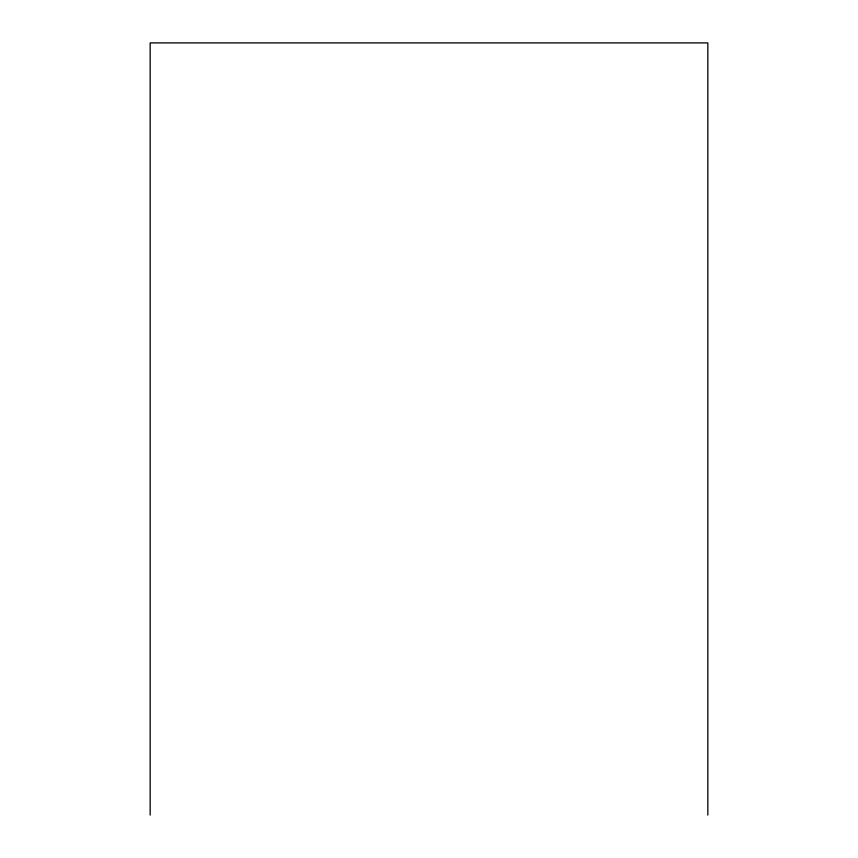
<?xml version="1.0" encoding="UTF-8"?>
<svg xmlns="http://www.w3.org/2000/svg" width="858" height="858" viewBox="0 0 858 858"><rect width="100%" height="100%" fill="white"/><g stroke="black" fill="none" stroke-linecap="round" stroke-linejoin="round"><path stroke-width="1.29" d="M707.839 815.1L707.839 42.9L150.161 42.9L150.161 815.1"/></g></svg>
